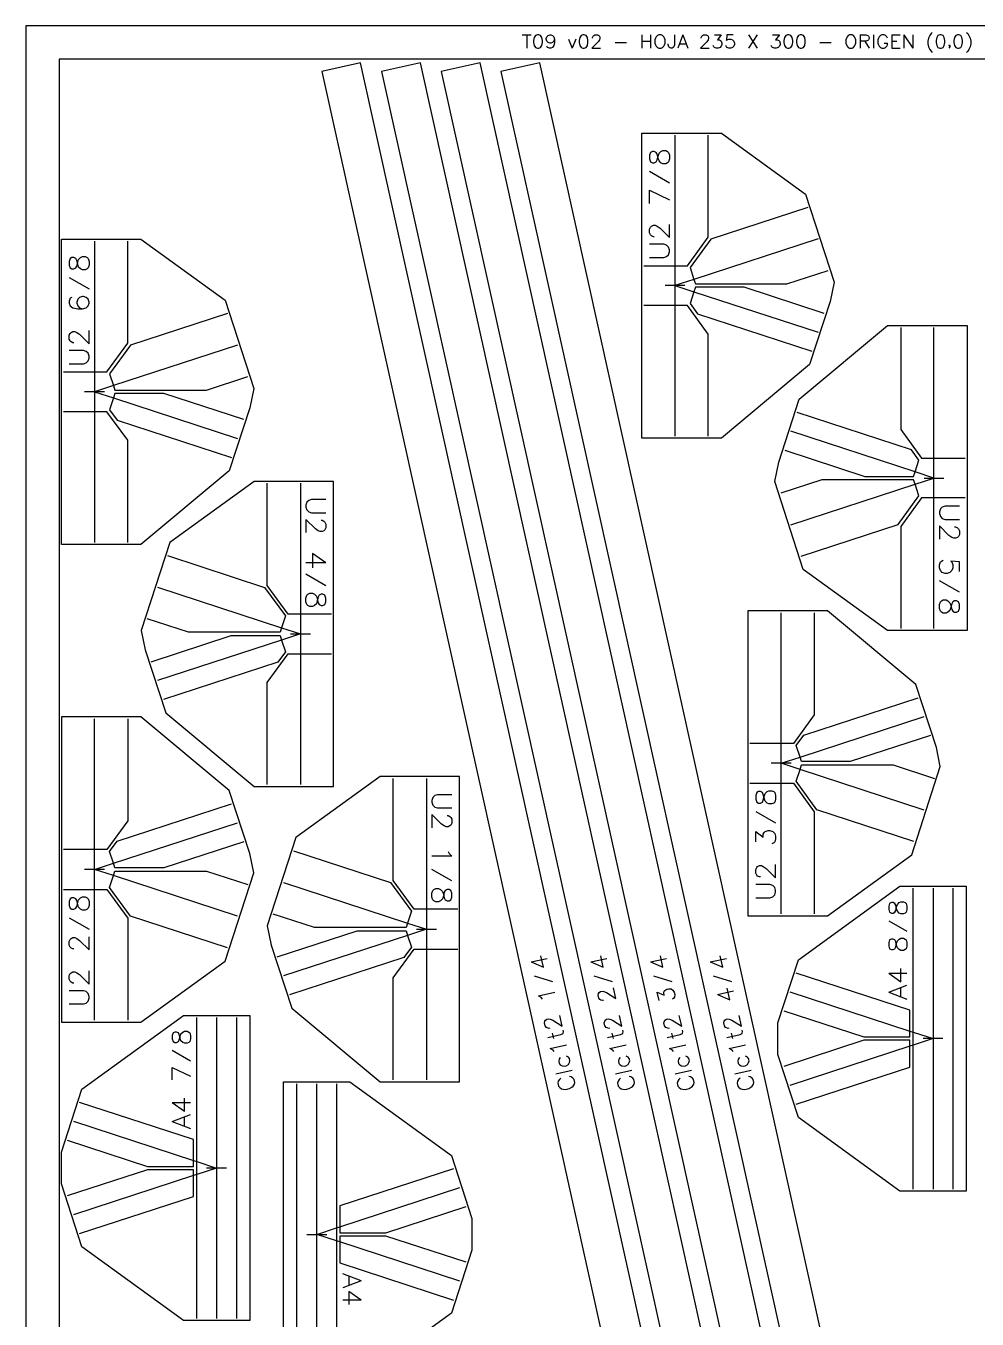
# Model space of a CAD drawing. Extents: x 0 to 235, y 0 to 300.
# Drawn here: x 0 to 143.4, y 105.1 to 300 of the extents above; entities that cross this region are included whole.
import ezdxf

# ---------------------------------------------------------------- set-up
doc = ezdxf.new("R2010")
doc.units = 0
for name, color, linetype in [('CORTE', 1, 'Continuous'), ('EJE', 4, 'Continuous'), ('REFERENCIA', 8, 'Continuous'), ('ROTULO', 5, 'Continuous')]:
    doc.layers.add(name, color=color, linetype=linetype)

msp = doc.modelspace()

# ---------------------------------------------------------------- linework, layer by layer
at = {"layer": 'CORTE', "color": 1, "linetype": 'CONTINUOUS'}
for points in [[(114.3177, 6.4088), (50.468, 294.4162), (44.6102, 293.1175), (108.4599, 5.1102)], [(123.3177, 6.4088), (59.468, 294.4162), (53.6102, 293.1175), (117.4599, 5.1102)], [(132.3177, 6.4088), (68.468, 294.4162), (62.6102, 293.1175), (126.4599, 5.1102)], [(141.3177, 6.4088), (77.468, 294.4162), (71.6102, 293.1175), (135.4599, 5.1102)], [(104.85, 283.85), (117.55, 274.65), (121.85, 261.35), (121.25, 258.45), (118.15, 248.95), (104.85, 237.85), (92.85, 237.85), (92.85, 283.85)], [(17.35, 267.85), (30.05, 258.65), (34.35, 245.35), (33.75, 242.45), (30.65, 232.95), (17.35, 221.85), (5.35, 221.85), (5.35, 267.85)], [(129.8943, 208.85), (117.1943, 218.05), (112.8943, 231.35), (113.4943, 234.25), (116.5943, 243.75), (129.8943, 254.85), (141.8943, 254.85), (141.8943, 208.85)], [(34.3943, 231.35), (21.6943, 222.15), (17.3943, 208.85), (17.9943, 205.95), (21.0943, 196.45), (34.3943, 185.35), (46.3943, 185.35), (46.3943, 231.35)], [(120.85, 165.85), (133.55, 175.05), (137.85, 188.35), (137.25, 191.25), (134.15, 200.75), (120.85, 211.85), (108.85, 211.85), (108.85, 165.85)], [(17.35, 149.85), (30.05, 159.05), (34.35, 172.35), (33.75, 175.25), (30.65, 184.75), (17.35, 195.85), (5.35, 195.85), (5.35, 149.85)], [(53.3943, 186.85), (40.6943, 177.65), (36.3943, 164.35), (36.9943, 161.45), (40.0943, 151.95), (53.3943, 140.85), (65.3943, 140.85), (65.3943, 186.85)], [(141.75, 170.35), (141.75, 124.35), (131.75, 124.35), (116.45, 135.45), (113.35, 144.95), (113.35, 149.75), (116.45, 159.25), (131.75, 170.35)], [(33.75, 150.85), (33.75, 104.85), (23.75, 104.85), (8.45, 115.95), (5.35, 125.45), (5.35, 130.25), (8.45, 139.75), (23.75, 150.85)], [(38.85, 94.85), (38.85, 140.85), (48.85, 140.85), (64.15, 129.75), (67.25, 120.25), (67.25, 115.45), (64.15, 105.95), (48.85, 94.85)]]:
    msp.add_lwpolyline(points, close=True, dxfattribs=at)
at = {"layer": 'EJE', "color": 4, "linetype": 'CONTINUOUS'}
for p, q in [((97.85, 283.55), (97.85, 263.85)), ((10.35, 267.55), (10.35, 247.85)), ((119.4202, 267.8903), (100.7019, 261.7808)), ((93.15, 263.85), (97.85, 263.85)), ((100.7019, 261.7808), (97.85, 260.85)), ((97.85, 260.85), (96.35, 260.85)), ((99.35, 260.85), (97.85, 260.85)), ((97.85, 260.85), (100.7019, 259.9192)), ((100.7019, 259.9192), (119.4202, 253.8097)), ((97.85, 257.85), (93.15, 257.85)), ((97.85, 257.85), (97.85, 238.15)), ((136.8943, 234.85), (136.8943, 254.55)), ((31.9202, 251.8903), (13.2019, 245.7808)), ((5.65, 247.85), (10.35, 247.85)), ((13.2019, 245.7808), (10.35, 244.85)), ((10.35, 244.85), (8.85, 244.85)), ((11.85, 244.85), (10.35, 244.85)), ((10.35, 244.85), (13.2019, 243.9192)), ((13.2019, 243.9192), (31.9202, 237.8097)), ((10.35, 241.85), (5.65, 241.85)), ((10.35, 241.85), (10.35, 222.15)), ((134.0423, 232.7808), (115.324, 238.8903)), ((136.8943, 234.85), (141.5943, 234.85)), ((136.8943, 231.85), (134.0423, 232.7808)), ((41.3943, 231.05), (41.3943, 211.35)), ((115.3241, 224.8097), (134.0423, 230.9192)), ((134.0423, 230.9192), (136.8943, 231.85)), ((135.3943, 231.85), (136.8943, 231.85)), ((136.8943, 231.85), (138.3943, 231.85)), ((136.8943, 209.15), (136.8943, 228.85)), ((141.5943, 228.85), (136.8943, 228.85)), ((19.8241, 215.3903), (38.5423, 209.2808)), ((46.0943, 211.35), (41.3943, 211.35)), ((113.85, 191.85), (113.85, 211.55)), ((38.5423, 209.2808), (41.3943, 208.35)), ((38.5423, 207.4192), (19.824, 201.3097)), ((41.3943, 208.35), (38.5423, 207.4192)), ((39.8943, 208.35), (41.3943, 208.35)), ((41.3943, 208.35), (42.8943, 208.35)), ((41.3943, 205.35), (41.3943, 185.65)), ((41.3943, 205.35), (46.0943, 205.35)), ((10.35, 175.85), (10.35, 195.55)), ((116.7019, 189.7808), (135.4202, 195.8903)), ((113.85, 191.85), (109.15, 191.85)), ((113.85, 188.85), (116.7019, 189.7808)), ((113.85, 188.85), (112.35, 188.85)), ((116.7019, 187.9192), (113.85, 188.85)), ((115.35, 188.85), (113.85, 188.85)), ((135.4202, 181.8097), (116.7019, 187.9192)), ((60.3943, 186.55), (60.3943, 166.85)), ((109.15, 185.85), (113.85, 185.85)), ((113.85, 166.15), (113.85, 185.85)), ((13.2019, 173.7808), (31.9202, 179.8903)), ((10.35, 175.85), (5.65, 175.85)), ((10.35, 172.85), (13.2019, 173.7808)), ((10.35, 172.85), (8.85, 172.85)), ((13.2019, 171.9192), (10.35, 172.85)), ((11.85, 172.85), (10.35, 172.85)), ((31.9202, 165.8097), (13.2019, 171.9192)), ((5.65, 169.85), (10.35, 169.85)), ((10.35, 150.15), (10.35, 169.85)), ((38.8241, 170.8903), (57.5423, 164.7808)), ((133.75, 148.3292), (133.75, 170.05)), ((139.75, 170.05), (139.75, 124.65)), ((65.0943, 166.85), (60.3943, 166.85)), ((57.5423, 164.7808), (60.3943, 163.85)), ((60.3943, 163.85), (57.5423, 162.9192)), ((58.8943, 163.85), (60.3943, 163.85)), ((60.3943, 163.85), (61.8943, 163.85)), ((57.5423, 162.9192), (38.824, 156.8097)), ((60.3943, 160.85), (60.3943, 141.15)), ((60.3943, 160.85), (65.0943, 160.85)), ((115.1798, 154.3903), (133.25, 148.4924)), ((25.75, 128.8292), (25.75, 150.55)), ((31.75, 150.55), (31.75, 105.15)), ((133.25, 148.4924), (133.75, 148.3292)), ((133.75, 146.3708), (133.75, 148.3292)), ((133.75, 148.3292), (136.75, 147.35)), ((133.25, 146.2076), (115.1798, 140.3097)), ((133.75, 146.3708), (133.25, 146.2076)), ((136.75, 147.35), (133.75, 146.3708)), ((133.75, 124.65), (133.75, 146.3708)), ((136.75, 147.35), (135.25, 147.35)), ((138.25, 147.35), (136.75, 147.35)), ((40.85, 95.15), (40.85, 140.55)), ((46.85, 140.55), (46.85, 118.8292)), ((7.1798, 134.8903), (25.25, 128.9924)), ((25.25, 128.9924), (25.75, 128.8292)), ((25.75, 126.8708), (25.75, 128.8292)), ((25.75, 128.8292), (28.75, 127.85)), ((25.25, 126.7076), (7.1798, 120.8097)), ((25.75, 126.8708), (25.25, 126.7076)), ((28.75, 127.85), (25.75, 126.8708)), ((25.75, 105.15), (25.75, 126.8708)), ((28.75, 127.85), (27.25, 127.85)), ((30.25, 127.85), (28.75, 127.85)), ((47.35, 118.9924), (65.4202, 124.8903)), ((46.85, 118.8292), (47.35, 118.9924)), ((42.35, 117.85), (43.85, 117.85)), ((43.85, 117.85), (46.85, 118.8292)), ((46.85, 116.8708), (43.85, 117.85)), ((43.85, 117.85), (45.35, 117.85)), ((46.85, 118.8292), (46.85, 116.8708)), ((46.85, 116.8708), (46.85, 95.15)), ((47.35, 116.7076), (46.85, 116.8708)), ((65.4202, 110.8097), (47.35, 116.7076))]:
    msp.add_line(p, q, dxfattribs=at)
for points in [[(97.85, 263.85), (99.7177, 263.85), (102.85, 268.1672), (102.85, 283.55)], [(117.882, 272.6478), (103.2547, 267.8736), (100.1224, 263.5564), (100.7019, 261.7808)], [(10.35, 247.85), (12.2177, 247.85), (15.35, 252.1672), (15.35, 267.55)], [(97.85, 263.85), (97.85, 262.35), (97.85, 260.85)], [(100.7019, 261.7808), (100.9242, 261.1), (114.7304, 261.1), (120.9583, 263.1327)], [(97.85, 260.85), (97.85, 259.35), (97.85, 257.85)], [(100.7019, 259.9192), (100.1224, 258.1436), (101.2547, 256.583), (118.4896, 250.9577)], [(120.3509, 256.6617), (108.2846, 260.6), (100.9242, 260.6), (100.7019, 259.9192)], [(102.85, 238.15), (102.85, 253.5328), (99.7177, 257.85), (97.85, 257.85)], [(30.382, 256.6478), (15.7547, 251.8736), (12.6224, 247.5564), (13.2019, 245.7808)], [(131.8943, 254.55), (131.8943, 239.1672), (135.0266, 234.85), (136.8943, 234.85)], [(10.35, 247.85), (10.35, 246.35), (10.35, 244.85)], [(13.2019, 245.7808), (13.4242, 245.1), (27.2304, 245.1), (33.4583, 247.1327)], [(10.35, 244.85), (10.35, 243.35), (10.35, 241.85)], [(13.2019, 243.9192), (12.6224, 242.1436), (13.7547, 240.583), (30.9896, 234.9577)], [(32.8509, 240.6617), (20.7846, 244.6), (13.4242, 244.6), (13.2019, 243.9192)], [(15.35, 222.15), (15.35, 237.5328), (12.2177, 241.85), (10.35, 241.85)], [(134.0423, 232.7808), (134.6219, 234.5564), (133.4896, 236.117), (116.2547, 241.7423)], [(114.3934, 236.0383), (126.4596, 232.1), (133.8201, 232.1), (134.0423, 232.7808)], [(136.8943, 231.85), (136.8943, 233.35), (136.8943, 234.85)], [(41.3943, 211.35), (39.5266, 211.35), (36.3943, 215.6672), (36.3943, 231.05)], [(134.0423, 230.9192), (133.8201, 231.6), (120.0138, 231.6), (113.7859, 229.5673)], [(116.8623, 220.0522), (131.4896, 224.8264), (134.6219, 229.1436), (134.0423, 230.9192)], [(136.8943, 228.85), (136.8943, 230.35), (136.8943, 231.85)], [(136.8943, 228.85), (135.0266, 228.85), (131.8943, 224.5328), (131.8943, 209.15)], [(21.3623, 220.1478), (35.9896, 215.3736), (39.1219, 211.0564), (38.5423, 209.2808)], [(38.5423, 209.2808), (38.3201, 208.6), (24.5138, 208.6), (18.2859, 210.6327)], [(41.3943, 211.35), (41.3943, 209.85), (41.3943, 208.35)], [(118.85, 211.55), (118.85, 196.1672), (115.7177, 191.85), (113.85, 191.85)], [(18.8934, 204.1617), (30.9596, 208.1), (38.3201, 208.1), (38.5423, 207.4192)], [(38.5423, 207.4192), (39.1219, 205.6436), (37.9896, 204.083), (20.7547, 198.4577)], [(41.3943, 208.35), (41.3943, 206.85), (41.3943, 205.35)], [(36.3943, 185.65), (36.3943, 201.0328), (39.5266, 205.35), (41.3943, 205.35)], [(116.7019, 189.7808), (116.1224, 191.5564), (117.2547, 193.117), (134.4896, 198.7423)], [(15.35, 195.55), (15.35, 180.1672), (12.2177, 175.85), (10.35, 175.85)], [(136.3509, 193.0383), (124.2846, 189.1), (116.9242, 189.1), (116.7019, 189.7808)], [(113.85, 188.85), (113.85, 190.35), (113.85, 191.85)], [(113.85, 185.85), (113.85, 187.35), (113.85, 188.85)], [(133.882, 177.0522), (119.2547, 181.8264), (116.1224, 186.1436), (116.7019, 187.9192)], [(116.7019, 187.9192), (116.9242, 188.6), (130.7304, 188.6), (136.9583, 186.5673)], [(60.3943, 166.85), (58.5266, 166.85), (55.3943, 171.1672), (55.3943, 186.55)], [(113.85, 185.85), (115.7177, 185.85), (118.85, 181.5328), (118.85, 166.15)], [(13.2019, 173.7808), (12.6224, 175.5564), (13.7547, 177.117), (30.9896, 182.7423)], [(10.35, 172.85), (10.35, 174.35), (10.35, 175.85)], [(32.8509, 177.0383), (20.7846, 173.1), (13.4242, 173.1), (13.2019, 173.7808)], [(40.3623, 175.6478), (54.9896, 170.8736), (58.1219, 166.5564), (57.5423, 164.7808)], [(10.35, 169.85), (10.35, 171.35), (10.35, 172.85)], [(30.382, 161.0522), (15.7547, 165.8264), (12.6224, 170.1436), (13.2019, 171.9192)], [(13.2019, 171.9192), (13.4242, 172.6), (27.2304, 172.6), (33.4583, 170.5673)], [(10.35, 169.85), (12.2177, 169.85), (15.35, 165.5328), (15.35, 150.15)], [(136.75, 170.05), (136.75, 148.85), (136.75, 147.35)], [(57.5423, 164.7808), (57.3201, 164.1), (43.5138, 164.1), (37.2859, 166.1327)], [(60.3943, 166.85), (60.3943, 165.35), (60.3943, 163.85)], [(60.3943, 163.85), (60.3943, 162.35), (60.3943, 160.85)], [(37.8934, 159.6617), (49.9596, 163.6), (57.3201, 163.6), (57.5423, 162.9192)], [(57.5423, 162.9192), (58.1219, 161.1436), (56.9896, 159.583), (39.7547, 153.9577)], [(55.3943, 141.15), (55.3943, 156.5328), (58.5266, 160.85), (60.3943, 160.85)], [(133.25, 148.4924), (133.25, 151.6481), (116.1104, 157.2423)], [(28.75, 150.55), (28.75, 129.35), (28.75, 127.85)], [(114.2491, 151.5383), (126.3154, 147.6), (133.25, 147.6), (133.25, 148.4924)], [(133.25, 146.2076), (133.25, 147.1), (126.3154, 147.1), (114.2491, 143.1617)], [(116.1104, 137.4577), (133.25, 143.0519), (133.25, 146.2076)], [(136.75, 147.35), (136.75, 145.85), (136.75, 124.65)], [(43.85, 117.85), (43.85, 119.35), (43.85, 140.55)], [(25.25, 128.9924), (25.25, 132.1481), (8.1104, 137.7423)], [(6.2491, 132.0383), (18.3154, 128.1), (25.25, 128.1), (25.25, 128.9924)], [(25.25, 126.7076), (25.25, 127.6), (18.3154, 127.6), (6.2491, 123.6617)], [(8.1104, 117.9577), (25.25, 123.5519), (25.25, 126.7076)], [(28.75, 127.85), (28.75, 126.35), (28.75, 105.15)], [(64.4896, 127.7423), (47.35, 122.1481), (47.35, 118.9924)], [(47.35, 118.9924), (47.35, 118.1), (54.2846, 118.1), (66.3509, 122.0383)], [(43.85, 95.15), (43.85, 116.35), (43.85, 117.85)], [(66.3509, 113.6617), (54.2846, 117.6), (47.35, 117.6), (47.35, 116.7076)], [(47.35, 116.7076), (47.35, 113.5519), (64.4896, 107.9577)]]:
    msp.add_lwpolyline(points, dxfattribs=at)
at = {"layer": 'REFERENCIA', "color": 8, "linetype": 'CONTINUOUS'}
for p, q in [((74.8333, 298.6429), (76.1667, 298.6429)), ((75.5, 298.6429), (75.5, 296.6429)), ((92.8333, 298.6429), (92.8333, 296.6429)), ((94.1667, 298.6429), (94.1667, 296.6429)), ((99.0238, 298.6429), (98.2619, 296.6429)), ((99.0238, 298.6429), (99.7857, 296.6429)), ((108.9286, 298.6429), (110.2619, 296.6429)), ((110.2619, 298.6429), (108.9286, 296.6429)), ((125.7857, 298.6429), (125.7857, 296.6429)), ((127.7857, 298.6429), (127.7857, 296.6429)), ((130.5476, 298.6429), (130.5476, 296.6429)), ((130.5476, 298.6429), (131.7857, 298.6429)), ((132.3571, 298.6429), (132.3571, 296.6429)), ((132.3571, 298.6429), (133.6905, 296.6429)), ((133.6905, 298.6429), (133.6905, 296.6429)), ((81.7857, 297.9762), (82.3571, 296.6429)), ((82.9286, 297.9762), (82.3571, 296.6429)), ((88.8333, 297.5), (90.5476, 297.5)), ((92.8333, 297.6905), (94.1667, 297.6905)), ((98.5476, 297.3095), (99.5, 297.3095)), ((119.6905, 297.5), (121.4048, 297.5)), ((126.4524, 297.6905), (127.119, 296.6429)), ((129.4048, 297.4048), (129.881, 297.4048)), ((130.5476, 297.6905), (131.3095, 297.6905)), ((130.5476, 296.6429), (131.7857, 296.6429))]:
    msp.add_line(p, q, dxfattribs=at)
for points in [[(0, 0), (235, 0), (235, 300), (0, 300), (0, 0)], [(77.119, 298.6429), (76.8333, 298.5476), (76.6429, 298.2619), (76.5476, 297.7857), (76.5476, 297.5), (76.6429, 297.0238), (76.8333, 296.7381), (77.119, 296.6429), (77.3095, 296.6429), (77.5952, 296.7381), (77.7857, 297.0238), (77.881, 297.5), (77.881, 297.7857), (77.7857, 298.2619), (77.5952, 298.5476), (77.3095, 298.6429), (77.119, 298.6429)], [(79.6905, 297.9762), (79.5952, 297.6905), (79.4048, 297.5), (79.119, 297.4048), (79.0238, 297.4048), (78.7381, 297.5), (78.5476, 297.6905), (78.4524, 297.9762), (78.4524, 298.0714), (78.5476, 298.3571), (78.7381, 298.5476), (79.0238, 298.6429), (79.119, 298.6429), (79.4048, 298.5476), (79.5952, 298.3571), (79.6905, 297.9762), (79.6905, 297.5), (79.5952, 297.0238), (79.4048, 296.7381), (79.119, 296.6429), (78.9286, 296.6429), (78.6429, 296.7381), (78.5476, 296.9286)], [(83.9762, 298.6429), (83.6905, 298.5476), (83.5, 298.2619), (83.4048, 297.7857), (83.4048, 297.5), (83.5, 297.0238), (83.6905, 296.7381), (83.9762, 296.6429), (84.1667, 296.6429), (84.4524, 296.7381), (84.6429, 297.0238), (84.7381, 297.5), (84.7381, 297.7857), (84.6429, 298.2619), (84.4524, 298.5476), (84.1667, 298.6429), (83.9762, 298.6429)], [(85.4048, 298.1667), (85.4048, 298.2619), (85.5, 298.4524), (85.5952, 298.5476), (85.7857, 298.6429), (86.1667, 298.6429), (86.3571, 298.5476), (86.4524, 298.4524), (86.5476, 298.2619), (86.5476, 298.0714), (86.4524, 297.881), (86.2619, 297.5952), (85.3095, 296.6429), (86.6429, 296.6429)], [(95.4048, 298.6429), (95.2143, 298.5476), (95.0238, 298.3571), (94.9286, 298.1667), (94.8333, 297.881), (94.8333, 297.4048), (94.9286, 297.119), (95.0238, 296.9286), (95.2143, 296.7381), (95.4048, 296.6429), (95.7857, 296.6429), (95.9762, 296.7381), (96.1667, 296.9286), (96.2619, 297.119), (96.3571, 297.4048), (96.3571, 297.881), (96.2619, 298.1667), (96.1667, 298.3571), (95.9762, 298.5476), (95.7857, 298.6429), (95.4048, 298.6429)], [(97.7857, 298.6429), (97.7857, 297.119), (97.6905, 296.8333), (97.5952, 296.7381), (97.4048, 296.6429), (97.2143, 296.6429), (97.0238, 296.7381), (96.9286, 296.8333), (96.8333, 297.119), (96.8333, 297.3095)], [(101.7857, 298.1667), (101.7857, 298.2619), (101.881, 298.4524), (101.9762, 298.5476), (102.1667, 298.6429), (102.5476, 298.6429), (102.7381, 298.5476), (102.8333, 298.4524), (102.9286, 298.2619), (102.9286, 298.0714), (102.8333, 297.881), (102.6429, 297.5952), (101.6905, 296.6429), (103.0238, 296.6429)], [(103.7857, 298.6429), (104.8333, 298.6429), (104.2619, 297.881), (104.5476, 297.881), (104.7381, 297.7857), (104.8333, 297.6905), (104.9286, 297.4048), (104.9286, 297.2143), (104.8333, 296.9286), (104.6429, 296.7381), (104.3571, 296.6429), (104.0714, 296.6429), (103.7857, 296.7381), (103.6905, 296.8333), (103.5952, 297.0238)], [(106.6429, 298.6429), (105.6905, 298.6429), (105.5952, 297.7857), (105.6905, 297.881), (105.9762, 297.9762), (106.2619, 297.9762), (106.5476, 297.881), (106.7381, 297.6905), (106.8333, 297.4048), (106.8333, 297.2143), (106.7381, 296.9286), (106.5476, 296.7381), (106.2619, 296.6429), (105.9762, 296.6429), (105.6905, 296.7381), (105.5952, 296.8333), (105.5, 297.0238)], [(112.5476, 298.6429), (113.5952, 298.6429), (113.0238, 297.881), (113.3095, 297.881), (113.5, 297.7857), (113.5952, 297.6905), (113.6905, 297.4048), (113.6905, 297.2143), (113.5952, 296.9286), (113.4048, 296.7381), (113.119, 296.6429), (112.8333, 296.6429), (112.5476, 296.7381), (112.4524, 296.8333), (112.3571, 297.0238)], [(114.8333, 298.6429), (114.5476, 298.5476), (114.3571, 298.2619), (114.2619, 297.7857), (114.2619, 297.5), (114.3571, 297.0238), (114.5476, 296.7381), (114.8333, 296.6429), (115.0238, 296.6429), (115.3095, 296.7381), (115.5, 297.0238), (115.5952, 297.5), (115.5952, 297.7857), (115.5, 298.2619), (115.3095, 298.5476), (115.0238, 298.6429), (114.8333, 298.6429)], [(116.7381, 298.6429), (116.4524, 298.5476), (116.2619, 298.2619), (116.1667, 297.7857), (116.1667, 297.5), (116.2619, 297.0238), (116.4524, 296.7381), (116.7381, 296.6429), (116.9286, 296.6429), (117.2143, 296.7381), (117.4048, 297.0238), (117.5, 297.5), (117.5, 297.7857), (117.4048, 298.2619), (117.2143, 298.5476), (116.9286, 298.6429), (116.7381, 298.6429)], [(124.1667, 298.6429), (123.9762, 298.5476), (123.7857, 298.3571), (123.6905, 298.1667), (123.5952, 297.881), (123.5952, 297.4048), (123.6905, 297.119), (123.7857, 296.9286), (123.9762, 296.7381), (124.1667, 296.6429), (124.5476, 296.6429), (124.7381, 296.7381), (124.9286, 296.9286), (125.0238, 297.119), (125.119, 297.4048), (125.119, 297.881), (125.0238, 298.1667), (124.9286, 298.3571), (124.7381, 298.5476), (124.5476, 298.6429), (124.1667, 298.6429)], [(125.7857, 298.6429), (126.6429, 298.6429), (126.9286, 298.5476), (127.0238, 298.4524), (127.119, 298.2619), (127.119, 298.0714), (127.0238, 297.881), (126.9286, 297.7857), (126.6429, 297.6905), (125.7857, 297.6905)], [(129.881, 298.1667), (129.7857, 298.3571), (129.5952, 298.5476), (129.4048, 298.6429), (129.0238, 298.6429), (128.8333, 298.5476), (128.6429, 298.3571), (128.5476, 298.1667), (128.4524, 297.881), (128.4524, 297.4048), (128.5476, 297.119), (128.6429, 296.9286), (128.8333, 296.7381), (129.0238, 296.6429), (129.4048, 296.6429), (129.5952, 296.7381), (129.7857, 296.9286), (129.881, 297.119), (129.881, 297.4048)], [(136.6429, 299.0238), (136.4524, 298.8333), (136.2619, 298.5476), (136.0714, 298.1667), (135.9762, 297.6905), (135.9762, 297.3095), (136.0714, 296.8333), (136.2619, 296.4524), (136.4524, 296.1667), (136.6429, 295.9762)], [(137.7857, 298.6429), (137.5, 298.5476), (137.3095, 298.2619), (137.2143, 297.7857), (137.2143, 297.5), (137.3095, 297.0238), (137.5, 296.7381), (137.7857, 296.6429), (137.9762, 296.6429), (138.2619, 296.7381), (138.4524, 297.0238), (138.5476, 297.5), (138.5476, 297.7857), (138.4524, 298.2619), (138.2619, 298.5476), (137.9762, 298.6429), (137.7857, 298.6429)], [(140.4524, 298.6429), (140.1667, 298.5476), (139.9762, 298.2619), (139.881, 297.7857), (139.881, 297.5), (139.9762, 297.0238), (140.1667, 296.7381), (140.4524, 296.6429), (140.6429, 296.6429), (140.9286, 296.7381), (141.119, 297.0238), (141.2143, 297.5), (141.2143, 297.7857), (141.119, 298.2619), (140.9286, 298.5476), (140.6429, 298.6429), (140.4524, 298.6429)], [(141.7857, 299.0238), (141.9762, 298.8333), (142.1667, 298.5476), (142.3571, 298.1667), (142.4524, 297.6905), (142.4524, 297.3095), (142.3571, 296.8333), (142.1667, 296.4524), (141.9762, 296.1667), (141.7857, 295.9762)], [(139.3095, 297.0238), (139.2143, 296.9286), (139.119, 297.0238), (139.2143, 297.119), (139.3095, 297.0238), (139.3095, 296.8333), (139.119, 296.6429)], [(5, 5), (230, 5), (230, 295), (5, 295), (5, 5)]]:
    msp.add_lwpolyline(points, dxfattribs=at)
at = {"layer": 'ROTULO', "color": 5, "linetype": 'CONTINUOUS'}
for p, q in [((94.0238, 278.0786), (97.0238, 276.3643)), ((94.0238, 275.2214), (97.0238, 273.7929)), ((94.0238, 273.2214), (94.0238, 275.2214)), ((6.5238, 262.0786), (9.5238, 260.3643)), ((45.2205, 219.05), (42.2205, 219.05)), ((45.2205, 215.6214), (42.2205, 217.3357)), ((140.7205, 214.6214), (137.7205, 216.3357)), ((110.0238, 181.5786), (113.0238, 179.8643)), ((64.2205, 171.1214), (61.2205, 172.8357)), ((6.5238, 165.5786), (9.5238, 163.8643)), ((130.075, 165.1024), (132.825, 163.531)), ((76.1565, 158.9069), (78.5972, 159.448)), ((85.1565, 158.9069), (87.5972, 159.448)), ((94.1565, 158.9069), (96.5972, 159.448)), ((103.1565, 158.9069), (105.5972, 159.448)), ((76.6203, 156.8148), (79.3702, 155.9612)), ((85.6203, 156.8148), (88.3702, 155.9612)), ((94.6203, 156.8148), (97.3702, 155.9612)), ((103.6203, 156.8148), (106.3702, 155.9612)), ((130.075, 157.2452), (132.825, 157.2452)), ((104.2387, 154.0254), (106.6794, 154.5665)), ((130.075, 154.3643), (132.825, 155.4119)), ((130.075, 154.3643), (132.825, 153.3167)), ((131.9083, 153.7095), (131.9083, 155.019)), ((79.5725, 147.3485), (79.3921, 148.1621)), ((88.5725, 147.3485), (88.3921, 148.1621)), ((97.5725, 147.3485), (97.3921, 148.1621)), ((106.5725, 147.3485), (106.3921, 148.1621)), ((22.075, 145.6024), (24.825, 144.031)), ((22.075, 142.9833), (24.825, 141.6738)), ((22.075, 141.15), (22.075, 142.9833)), ((79.8926, 142.0542), (82.3334, 142.5953)), ((88.8926, 142.0542), (91.3334, 142.5953)), ((97.8926, 142.0542), (100.3334, 142.5953)), ((106.8926, 142.0542), (109.3334, 142.5953)), ((22.075, 137.7452), (24.825, 137.7452)), ((22.075, 134.8643), (24.825, 135.9119)), ((22.075, 134.8643), (24.825, 133.8167)), ((23.9083, 134.2095), (23.9083, 135.519)), ((50.525, 110.8357), (47.775, 111.8833)), ((48.6917, 111.4905), (48.6917, 110.181)), ((50.525, 110.8357), (47.775, 109.7881)), ((50.525, 107.9548), (47.775, 107.9548))]:
    msp.add_line(p, q, dxfattribs=at)
for points in [[(94.0238, 279.9357), (94.1666, 279.5071), (94.4523, 279.3643), (94.738, 279.3643), (95.0238, 279.5071), (95.1666, 279.7929), (95.3095, 280.3643), (95.4523, 280.7929), (95.738, 281.0786), (96.0238, 281.2214), (96.4523, 281.2214), (96.738, 281.0786), (96.8809, 280.9357), (97.0238, 280.5071), (97.0238, 279.9357), (96.8809, 279.5071), (96.738, 279.3643), (96.4523, 279.2214), (96.0238, 279.2214), (95.738, 279.3643), (95.4523, 279.65), (95.3095, 280.0786), (95.1666, 280.65), (95.0238, 280.9357), (94.738, 281.0786), (94.4523, 281.0786), (94.1666, 280.9357), (94.0238, 280.5071), (94.0238, 279.9357)], [(94.738, 268.2214), (94.5952, 268.2214), (94.3095, 268.3643), (94.1666, 268.5071), (94.0238, 268.7929), (94.0238, 269.3643), (94.1666, 269.65), (94.3095, 269.7929), (94.5952, 269.9357), (94.8809, 269.9357), (95.1666, 269.7929), (95.5952, 269.5071), (97.0238, 268.0786), (97.0238, 270.0786)], [(94.0238, 265.0786), (96.1666, 265.0786), (96.5952, 265.2214), (96.8809, 265.5071), (97.0238, 265.9357), (97.0238, 266.2214), (96.8809, 266.65), (96.5952, 266.9357), (96.1666, 267.0786), (94.0238, 267.0786)], [(6.5238, 263.9357), (6.6666, 263.5071), (6.9523, 263.3643), (7.238, 263.3643), (7.5238, 263.5071), (7.6666, 263.7929), (7.8095, 264.3643), (7.9523, 264.7929), (8.238, 265.0786), (8.5238, 265.2214), (8.9523, 265.2214), (9.238, 265.0786), (9.3809, 264.9357), (9.5238, 264.5071), (9.5238, 263.9357), (9.3809, 263.5071), (9.238, 263.3643), (8.9523, 263.2214), (8.5238, 263.2214), (8.238, 263.3643), (7.9523, 263.65), (7.8095, 264.0786), (7.6666, 264.65), (7.5238, 264.9357), (7.238, 265.0786), (6.9523, 265.0786), (6.6666, 264.9357), (6.5238, 264.5071), (6.5238, 263.9357)], [(6.9523, 259.0786), (6.6666, 258.9357), (6.5238, 258.5071), (6.5238, 258.2214), (6.6666, 257.7929), (7.0952, 257.5071), (7.8095, 257.3643), (8.5238, 257.3643), (9.0952, 257.5071), (9.3809, 257.7929), (9.5238, 258.2214), (9.5238, 258.3643), (9.3809, 258.7929), (9.0952, 259.0786), (8.6666, 259.2214), (8.5238, 259.2214), (8.0952, 259.0786), (7.8095, 258.7929), (7.6666, 258.3643), (7.6666, 258.2214), (7.8095, 257.7929), (8.0952, 257.5071), (8.5238, 257.3643)], [(7.238, 252.2214), (7.0952, 252.2214), (6.8095, 252.3643), (6.6666, 252.5071), (6.5238, 252.7929), (6.5238, 253.3643), (6.6666, 253.65), (6.8095, 253.7929), (7.0952, 253.9357), (7.3809, 253.9357), (7.6666, 253.7929), (8.0952, 253.5071), (9.5238, 252.0786), (9.5238, 254.0786)], [(6.5238, 249.0786), (8.6666, 249.0786), (9.0952, 249.2214), (9.3809, 249.5071), (9.5238, 249.9357), (9.5238, 250.2214), (9.3809, 250.65), (9.0952, 250.9357), (8.6666, 251.0786), (6.5238, 251.0786)], [(45.2205, 228.6214), (43.0777, 228.6214), (42.6491, 228.4786), (42.3634, 228.1929), (42.2205, 227.7643), (42.2205, 227.4786), (42.3634, 227.05), (42.6491, 226.7643), (43.0777, 226.6214), (45.2205, 226.6214)], [(140.7205, 227.6214), (138.5777, 227.6214), (138.1491, 227.4786), (137.8634, 227.1929), (137.7205, 226.7643), (137.7205, 226.4786), (137.8634, 226.05), (138.1491, 225.7643), (138.5777, 225.6214), (140.7205, 225.6214)], [(44.5062, 225.4786), (44.6491, 225.4786), (44.9348, 225.3357), (45.0777, 225.1929), (45.2205, 224.9071), (45.2205, 224.3357), (45.0777, 224.05), (44.9348, 223.9071), (44.6491, 223.7643), (44.3634, 223.7643), (44.0777, 223.9071), (43.6491, 224.1929), (42.2205, 225.6214), (42.2205, 223.6214)], [(140.0062, 224.4786), (140.1491, 224.4786), (140.4348, 224.3357), (140.5777, 224.1929), (140.7205, 223.9071), (140.7205, 223.3357), (140.5777, 223.05), (140.4348, 222.9071), (140.1491, 222.7643), (139.8634, 222.7643), (139.5777, 222.9071), (139.1491, 223.1929), (137.7205, 224.6214), (137.7205, 222.6214)], [(45.2205, 219.05), (43.2205, 220.4786), (43.2205, 218.3357)], [(140.7205, 217.7643), (140.7205, 219.1929), (139.4348, 219.3357), (139.5777, 219.1929), (139.7205, 218.7643), (139.7205, 218.3357), (139.5777, 217.9071), (139.292, 217.6214), (138.8634, 217.4786), (138.5777, 217.4786), (138.1491, 217.6214), (137.8634, 217.9071), (137.7205, 218.3357), (137.7205, 218.7643), (137.8634, 219.1929), (138.0062, 219.3357), (138.292, 219.4786)], [(45.2205, 213.7643), (45.0777, 214.1929), (44.792, 214.3357), (44.5062, 214.3357), (44.2205, 214.1929), (44.0777, 213.9071), (43.9348, 213.3357), (43.792, 212.9071), (43.5062, 212.6214), (43.2205, 212.4786), (42.792, 212.4786), (42.5062, 212.6214), (42.3634, 212.7643), (42.2205, 213.1929), (42.2205, 213.7643), (42.3634, 214.1929), (42.5062, 214.3357), (42.792, 214.4786), (43.2205, 214.4786), (43.5062, 214.3357), (43.792, 214.05), (43.9348, 213.6214), (44.0777, 213.05), (44.2205, 212.7643), (44.5062, 212.6214), (44.792, 212.6214), (45.0777, 212.7643), (45.2205, 213.1929), (45.2205, 213.7643)], [(140.7205, 212.7643), (140.5777, 213.1929), (140.292, 213.3357), (140.0062, 213.3357), (139.7205, 213.1929), (139.5777, 212.9071), (139.4348, 212.3357), (139.292, 211.9071), (139.0062, 211.6214), (138.7205, 211.4786), (138.292, 211.4786), (138.0062, 211.6214), (137.8634, 211.7643), (137.7205, 212.1929), (137.7205, 212.7643), (137.8634, 213.1929), (138.0062, 213.3357), (138.292, 213.4786), (138.7205, 213.4786), (139.0062, 213.3357), (139.292, 213.05), (139.4348, 212.6214), (139.5777, 212.05), (139.7205, 211.7643), (140.0062, 211.6214), (140.292, 211.6214), (140.5777, 211.7643), (140.7205, 212.1929), (140.7205, 212.7643)], [(64.2205, 184.1214), (62.0777, 184.1214), (61.6491, 183.9786), (61.3634, 183.6929), (61.2205, 183.2643), (61.2205, 182.9786), (61.3634, 182.55), (61.6491, 182.2643), (62.0777, 182.1214), (64.2205, 182.1214)], [(110.0238, 183.4357), (110.1666, 183.0071), (110.4523, 182.8643), (110.738, 182.8643), (111.0238, 183.0071), (111.1666, 183.2929), (111.3095, 183.8643), (111.4523, 184.2929), (111.738, 184.5786), (112.0238, 184.7214), (112.4523, 184.7214), (112.738, 184.5786), (112.8809, 184.4357), (113.0238, 184.0071), (113.0238, 183.4357), (112.8809, 183.0071), (112.738, 182.8643), (112.4523, 182.7214), (112.0238, 182.7214), (111.738, 182.8643), (111.4523, 183.15), (111.3095, 183.5786), (111.1666, 184.15), (111.0238, 184.4357), (110.738, 184.5786), (110.4523, 184.5786), (110.1666, 184.4357), (110.0238, 184.0071), (110.0238, 183.4357)], [(63.5062, 180.9786), (63.6491, 180.9786), (63.9348, 180.8357), (64.0777, 180.6929), (64.2205, 180.4071), (64.2205, 179.8357), (64.0777, 179.55), (63.9348, 179.4071), (63.6491, 179.2643), (63.3634, 179.2643), (63.0777, 179.4071), (62.6491, 179.6929), (61.2205, 181.1214), (61.2205, 179.1214)], [(110.0238, 177.0071), (110.0238, 178.5786), (111.1666, 177.7214), (111.1666, 178.15), (111.3095, 178.4357), (111.4523, 178.5786), (111.8809, 178.7214), (112.1666, 178.7214), (112.5952, 178.5786), (112.8809, 178.2929), (113.0238, 177.8643), (113.0238, 177.4357), (112.8809, 177.0071), (112.738, 176.8643), (112.4523, 176.7214)], [(63.6491, 175.55), (63.792, 175.2643), (64.2205, 174.8357), (61.2205, 174.8357)], [(110.738, 171.7214), (110.5952, 171.7214), (110.3095, 171.8643), (110.1666, 172.0071), (110.0238, 172.2929), (110.0238, 172.8643), (110.1666, 173.15), (110.3095, 173.2929), (110.5952, 173.4357), (110.8809, 173.4357), (111.1666, 173.2929), (111.5952, 173.0071), (113.0238, 171.5786), (113.0238, 173.5786)], [(64.2205, 169.2643), (64.0777, 169.6929), (63.792, 169.8357), (63.5062, 169.8357), (63.2205, 169.6929), (63.0777, 169.4071), (62.9348, 168.8357), (62.792, 168.4071), (62.5062, 168.1214), (62.2205, 167.9786), (61.792, 167.9786), (61.5062, 168.1214), (61.3634, 168.2643), (61.2205, 168.6929), (61.2205, 169.2643), (61.3634, 169.6929), (61.5062, 169.8357), (61.792, 169.9786), (62.2205, 169.9786), (62.5062, 169.8357), (62.792, 169.55), (62.9348, 169.1214), (63.0777, 168.55), (63.2205, 168.2643), (63.5062, 168.1214), (63.792, 168.1214), (64.0777, 168.2643), (64.2205, 168.6929), (64.2205, 169.2643)], [(110.0238, 168.5786), (112.1666, 168.5786), (112.5952, 168.7214), (112.8809, 169.0071), (113.0238, 169.4357), (113.0238, 169.7214), (112.8809, 170.15), (112.5952, 170.4357), (112.1666, 170.5786), (110.0238, 170.5786)], [(6.5238, 167.4357), (6.6666, 167.0071), (6.9523, 166.8643), (7.238, 166.8643), (7.5238, 167.0071), (7.6666, 167.2929), (7.8095, 167.8643), (7.9523, 168.2929), (8.238, 168.5786), (8.5238, 168.7214), (8.9523, 168.7214), (9.238, 168.5786), (9.3809, 168.4357), (9.5238, 168.0071), (9.5238, 167.4357), (9.3809, 167.0071), (9.238, 166.8643), (8.9523, 166.7214), (8.5238, 166.7214), (8.238, 166.8643), (7.9523, 167.15), (7.8095, 167.5786), (7.6666, 168.15), (7.5238, 168.4357), (7.238, 168.5786), (6.9523, 168.5786), (6.6666, 168.4357), (6.5238, 168.0071), (6.5238, 167.4357)], [(130.075, 166.8048), (130.206, 166.4119), (130.4679, 166.281), (130.7298, 166.281), (130.9917, 166.4119), (131.1226, 166.6738), (131.2536, 167.1976), (131.3845, 167.5905), (131.6464, 167.8524), (131.9083, 167.9833), (132.3012, 167.9833), (132.5631, 167.8524), (132.694, 167.7214), (132.825, 167.3286), (132.825, 166.8048), (132.694, 166.4119), (132.5631, 166.281), (132.3012, 166.15), (131.9083, 166.15), (131.6464, 166.281), (131.3845, 166.5429), (131.2536, 166.9357), (131.1226, 167.4595), (130.9917, 167.7214), (130.7298, 167.8524), (130.4679, 167.8524), (130.206, 167.7214), (130.075, 167.3286), (130.075, 166.8048)], [(7.238, 160.8643), (7.0952, 160.8643), (6.8095, 161.0071), (6.6666, 161.15), (6.5238, 161.4357), (6.5238, 162.0071), (6.6666, 162.2929), (6.8095, 162.4357), (7.0952, 162.5786), (7.3809, 162.5786), (7.6666, 162.4357), (8.0952, 162.15), (9.5238, 160.7214), (9.5238, 162.7214)], [(130.075, 161.3048), (130.206, 160.9119), (130.4679, 160.781), (130.7298, 160.781), (130.9917, 160.9119), (131.1226, 161.1738), (131.2536, 161.6976), (131.3845, 162.0905), (131.6464, 162.3524), (131.9083, 162.4833), (132.3012, 162.4833), (132.5631, 162.3524), (132.694, 162.2214), (132.825, 161.8286), (132.825, 161.3048), (132.694, 160.9119), (132.5631, 160.781), (132.3012, 160.65), (131.9083, 160.65), (131.6464, 160.781), (131.3845, 161.0429), (131.2536, 161.4357), (131.1226, 161.9595), (130.9917, 162.2214), (130.7298, 162.3524), (130.4679, 162.3524), (130.206, 162.2214), (130.075, 161.8286), (130.075, 161.3048)], [(76.1565, 158.9069), (78.0413, 158.1054), (77.6548, 159.8488)], [(85.1565, 158.9069), (87.0413, 158.1054), (86.6548, 159.8488)], [(94.1565, 158.9069), (96.0413, 158.1054), (95.6548, 159.8488)], [(103.1565, 158.9069), (105.0413, 158.1054), (104.6548, 159.8488)], [(130.075, 157.2452), (131.9083, 155.9357), (131.9083, 157.9)], [(7.238, 155.7214), (7.0952, 155.7214), (6.8095, 155.8643), (6.6666, 156.0071), (6.5238, 156.2929), (6.5238, 156.8643), (6.6666, 157.15), (6.8095, 157.2929), (7.0952, 157.4357), (7.3809, 157.4357), (7.6666, 157.2929), (8.0952, 157.0071), (9.5238, 155.5786), (9.5238, 157.5786)], [(6.5238, 152.5786), (8.6666, 152.5786), (9.0952, 152.7214), (9.3809, 153.0071), (9.5238, 153.4357), (9.5238, 153.7214), (9.3809, 154.15), (9.0952, 154.4357), (8.6666, 154.5786), (6.5238, 154.5786)], [(77.8839, 153.3149), (77.7162, 153.5216), (77.2902, 153.793), (79.7309, 154.3341)], [(87.0517, 153.1082), (86.9355, 153.0825), (86.6772, 153.1472), (86.5352, 153.2376), (86.3675, 153.4443), (86.2644, 153.9092), (86.3291, 154.1674), (86.4196, 154.3094), (86.6263, 154.4772), (86.8587, 154.5287), (87.1169, 154.464), (87.5171, 154.3089), (88.9371, 153.4043), (88.5763, 155.0314)], [(95.4448, 153.0956), (95.1614, 154.3741), (96.2458, 153.8829), (96.1685, 154.2316), (96.2332, 154.4898), (96.3236, 154.6318), (96.6465, 154.8253), (96.879, 154.8768), (97.2534, 154.8379), (97.5374, 154.657), (97.7309, 154.3341), (97.8082, 153.9854), (97.7693, 153.611), (97.6788, 153.469), (97.4722, 153.3012)], [(104.2387, 154.0254), (106.1235, 153.2239), (105.737, 154.9673)], [(78.9793, 148.9241), (78.8631, 148.8983), (78.6048, 148.963), (78.4628, 149.0535), (78.2951, 149.2602), (78.192, 149.7251), (78.2567, 149.9833), (78.3472, 150.1253), (78.5539, 150.293), (78.7863, 150.3446), (79.0445, 150.2799), (79.4447, 150.1247), (80.8647, 149.2201), (80.5039, 150.8473)], [(87.9793, 148.9241), (87.8631, 148.8983), (87.6048, 148.963), (87.4628, 149.0535), (87.2951, 149.2602), (87.192, 149.7251), (87.2567, 149.9833), (87.3472, 150.1253), (87.5539, 150.293), (87.7863, 150.3446), (88.0445, 150.2799), (88.4447, 150.1247), (89.8647, 149.2201), (89.5039, 150.8473)], [(96.9793, 148.9241), (96.8631, 148.8983), (96.6048, 148.963), (96.4628, 149.0535), (96.2951, 149.2602), (96.192, 149.7251), (96.2567, 149.9833), (96.3472, 150.1253), (96.5539, 150.293), (96.7863, 150.3446), (97.0445, 150.2799), (97.4447, 150.1247), (98.8647, 149.2201), (98.5039, 150.8473)], [(105.9793, 148.9241), (105.8631, 148.8983), (105.6048, 148.963), (105.4628, 149.0535), (105.2951, 149.2602), (105.192, 149.7251), (105.2567, 149.9833), (105.3472, 150.1253), (105.5539, 150.293), (105.7863, 150.3446), (106.0445, 150.2799), (106.4447, 150.1247), (107.8647, 149.2201), (107.5039, 150.8473)], [(22.075, 147.3048), (22.206, 146.9119), (22.4679, 146.781), (22.7298, 146.781), (22.9917, 146.9119), (23.1226, 147.1738), (23.2536, 147.6976), (23.3845, 148.0905), (23.6464, 148.3524), (23.9083, 148.4833), (24.3012, 148.4833), (24.5631, 148.3524), (24.694, 148.2214), (24.825, 147.8286), (24.825, 147.3048), (24.694, 146.9119), (24.5631, 146.781), (24.3012, 146.65), (23.9083, 146.65), (23.6464, 146.781), (23.3845, 147.0429), (23.2536, 147.4357), (23.1226, 147.9595), (22.9917, 148.2214), (22.7298, 148.3524), (22.4679, 148.3524), (22.206, 148.2214), (22.075, 147.8286), (22.075, 147.3048)], [(78.6816, 147.5168), (80.6574, 147.9548), (80.9803, 148.1483), (81.045, 148.4066), (80.9935, 148.639)], [(87.6816, 147.5168), (89.6574, 147.9548), (89.9803, 148.1483), (90.045, 148.4066), (89.9935, 148.639)], [(96.6816, 147.5168), (98.6574, 147.9548), (98.9803, 148.1483), (99.045, 148.4066), (98.9935, 148.639)], [(105.6816, 147.5168), (107.6574, 147.9548), (107.9803, 148.1483), (108.045, 148.4066), (107.9935, 148.639)], [(79.6361, 145.4116), (79.4683, 145.6182), (79.0423, 145.8896), (81.4831, 146.4307)], [(88.6361, 145.4116), (88.4683, 145.6182), (88.0423, 145.8896), (90.4831, 146.4307)], [(97.6361, 145.4116), (97.4683, 145.6182), (97.0423, 145.8896), (99.4831, 146.4307)], [(106.6361, 145.4116), (106.4683, 145.6182), (106.0423, 145.8896), (108.4831, 146.4307)], [(80.5653, 144.5201), (80.3844, 144.2361), (80.3197, 143.9779), (80.397, 143.6293), (80.5648, 143.4226), (80.8487, 143.2416), (81.2232, 143.2027), (81.4556, 143.2543), (81.7785, 143.4478), (81.9595, 143.7318), (82.0242, 143.99), (81.9469, 144.3387), (81.7791, 144.5453), (81.4951, 144.7263)], [(89.5653, 144.5201), (89.3844, 144.2361), (89.3197, 143.9779), (89.397, 143.6293), (89.5648, 143.4226), (89.8487, 143.2416), (90.2232, 143.2027), (90.4556, 143.2543), (90.7785, 143.4478), (90.9595, 143.7318), (91.0242, 143.99), (90.9469, 144.3387), (90.7791, 144.5453), (90.4951, 144.7263)], [(98.5653, 144.5201), (98.3844, 144.2361), (98.3197, 143.9779), (98.397, 143.6293), (98.5648, 143.4226), (98.8487, 143.2416), (99.2232, 143.2027), (99.4556, 143.2543), (99.7785, 143.4478), (99.9595, 143.7318), (100.0242, 143.99), (99.9469, 144.3387), (99.7791, 144.5453), (99.4951, 144.7263)], [(107.5653, 144.5201), (107.3844, 144.2361), (107.3197, 143.9779), (107.397, 143.6293), (107.5648, 143.4226), (107.8487, 143.2416), (108.2232, 143.2027), (108.4556, 143.2543), (108.7785, 143.4478), (108.9595, 143.7318), (109.0242, 143.99), (108.9469, 144.3387), (108.7791, 144.5453), (108.4951, 144.7263)], [(80.6541, 141.3694), (80.4474, 141.2017), (80.2665, 140.9177), (80.2018, 140.6595), (80.3049, 140.1946), (80.4726, 139.9879), (80.7566, 139.807), (81.0148, 139.7423), (81.3893, 139.7033), (81.9704, 139.8322), (82.2933, 140.0257), (82.5, 140.1935), (82.6809, 140.4774), (82.7456, 140.7357), (82.6426, 141.2006), (82.4748, 141.4073), (82.1908, 141.5882), (81.9326, 141.6529)], [(89.6541, 141.3694), (89.4474, 141.2017), (89.2665, 140.9177), (89.2018, 140.6595), (89.3049, 140.1946), (89.4726, 139.9879), (89.7566, 139.807), (90.0148, 139.7423), (90.3893, 139.7033), (90.9704, 139.8322), (91.2933, 140.0257), (91.5, 140.1935), (91.6809, 140.4774), (91.7456, 140.7357), (91.6426, 141.2006), (91.4748, 141.4073), (91.1908, 141.5882), (90.9326, 141.6529)], [(98.6541, 141.3694), (98.4474, 141.2017), (98.2665, 140.9177), (98.2018, 140.6595), (98.3049, 140.1946), (98.4726, 139.9879), (98.7566, 139.807), (99.0148, 139.7423), (99.3893, 139.7033), (99.9704, 139.8322), (100.2933, 140.0257), (100.5, 140.1935), (100.6809, 140.4774), (100.7456, 140.7357), (100.6426, 141.2006), (100.4748, 141.4073), (100.1908, 141.5882), (99.9326, 141.6529)], [(107.6541, 141.3694), (107.4474, 141.2017), (107.2665, 140.9177), (107.2018, 140.6595), (107.3049, 140.1946), (107.4726, 139.9879), (107.7566, 139.807), (108.0148, 139.7423), (108.3893, 139.7033), (108.9704, 139.8322), (109.2933, 140.0257), (109.5, 140.1935), (109.6809, 140.4774), (109.7456, 140.7357), (109.6426, 141.2006), (109.4748, 141.4073), (109.1908, 141.5882), (108.9326, 141.6529)], [(22.075, 137.7452), (23.9083, 136.4357), (23.9083, 138.4)], [(50.525, 107.9548), (48.6917, 109.2643), (48.6917, 107.3)]]:
    msp.add_lwpolyline(points, dxfattribs=at)

doc.saveas('drawing.dxf')
